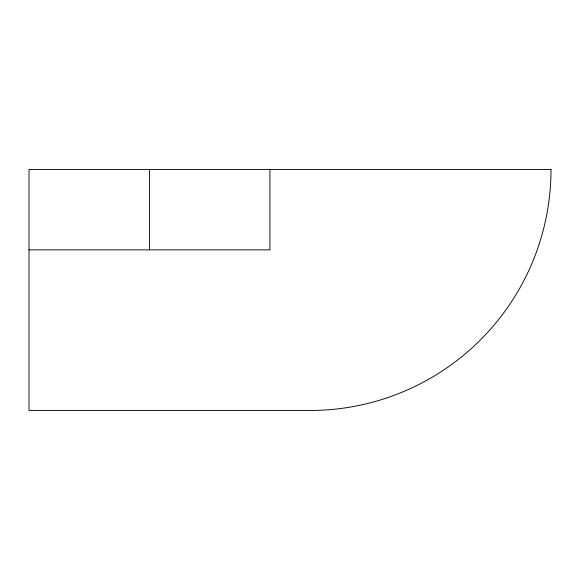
<?xml version="1.0" encoding="UTF-8"?>
<svg xmlns="http://www.w3.org/2000/svg" width="580" height="580" viewBox="0 0 580 580"><rect width="100%" height="100%" fill="white"/><g stroke="black" fill="none" stroke-linecap="round" stroke-linejoin="round"><path stroke-width="0.87" d="M29 249.85L269.925 249.85L269.925 169.541M149.459 169.541L149.459 249.85M551 169.541L29 169.541L29 410.459L310.075 410.459A240.925 240.925 0 0 0 551 169.541"/></g></svg>
